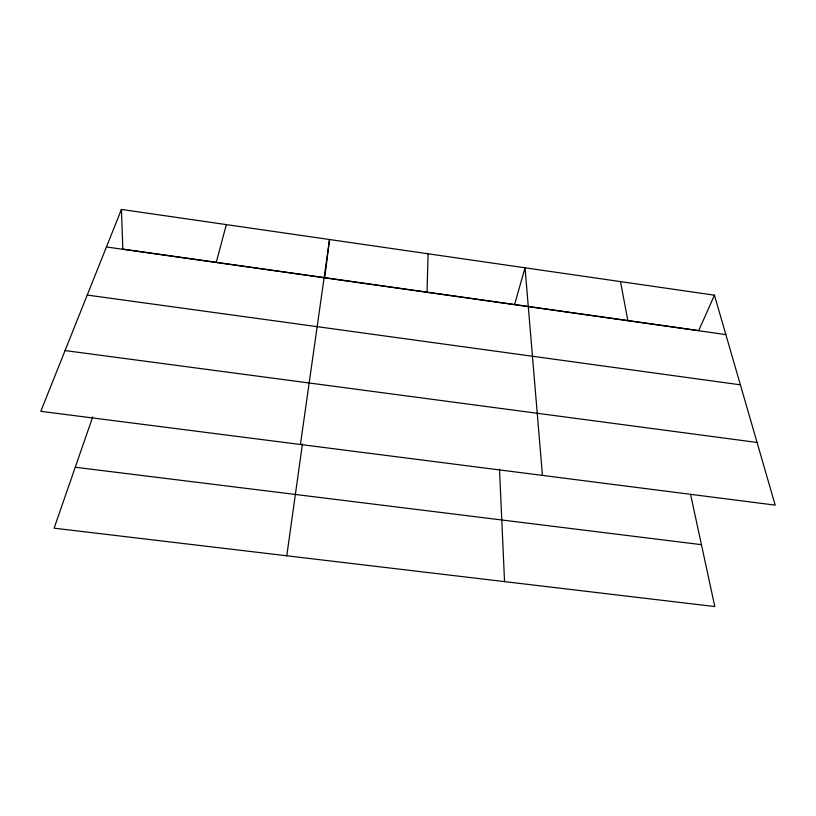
<?xml version="1.0" encoding="UTF-8"?>
<svg xmlns="http://www.w3.org/2000/svg" width="816" height="816" viewBox="0 0 816 816"><rect width="100%" height="100%" fill="white"/><g stroke="black" fill="none" stroke-linecap="round" stroke-linejoin="round"><path stroke-width="1.22" d="M427.054 292.322L428.063 253.776M324.737 277.654L329.531 239.527L300.431 444.496M286.773 555.788L302.44 443.955M216.22 262.497L226.348 224.604M514.6 304.511L525.035 267.791L542.446 475.412M92.728 416.884L54.111 528.187L714.806 606.563L690.601 494.486M121.431 209.437L40.8 411.325L775.2 505.135L714.449 295.188L121.431 209.437L122.828 249.084L698.731 330.562L714.449 295.188M75.256 467.242L701.444 544.67M65.066 350.574L757.064 442.466M87.23 295.066L740.387 384.826M106.447 246.973L725.852 334.591M620.486 281.602L627.881 320.729M499.504 469.139L504.543 581.624"/></g></svg>
